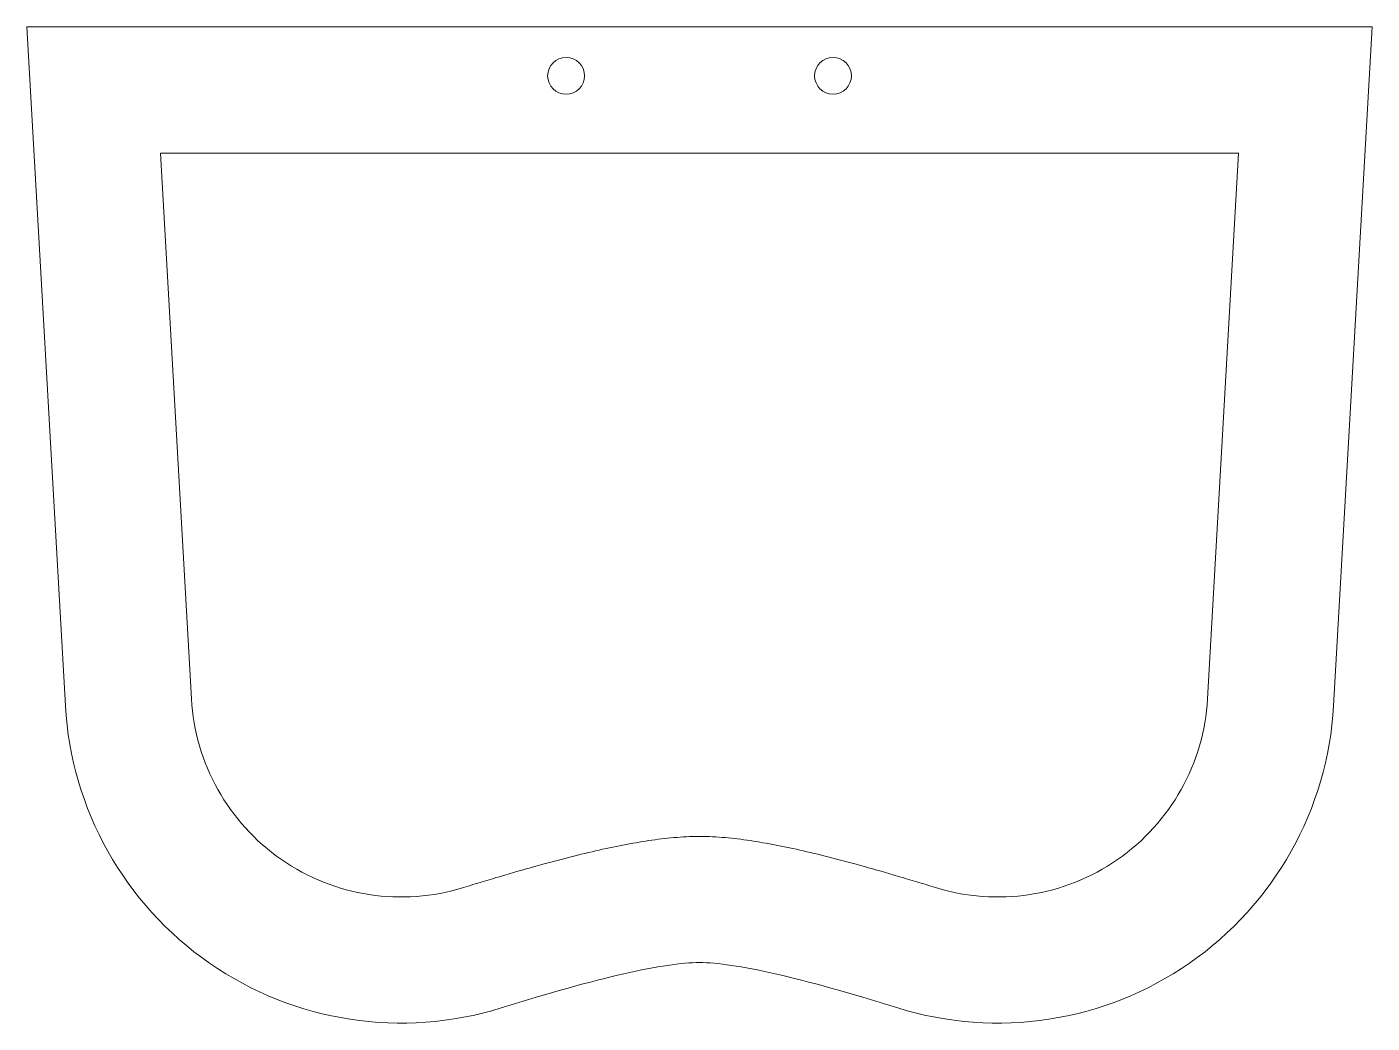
# Model space of a CAD drawing. Header units: millimetres. Extents: x -160 to 0, y -118 to 0.
import ezdxf

# ---------------------------------------------------------------- set-up
doc = ezdxf.new("R2010")
doc.units = ezdxf.units.MM

msp = doc.modelspace()

# ---------------------------------------------------------------- linework, layer by layer
at = {"color": 7, "linetype": 'Continuous', "lineweight": 15}
for p, q in [((-155.42, -80.75), (-160, 0)), ((0, 0), (-160, 0)), ((0, 0), (-4.58, -80.75)), ((-144.12, -15), (-140.44, -79.9)), ((-15.88, -15), (-144.12, -15)), ((-19.56, -79.9), (-15.88, -15))]:
    msp.add_line(p, q, dxfattribs=at)
for centre in [(-95.87, -5.81), (-64.12, -5.81)]:
    msp.add_circle(centre, 2.19, dxfattribs=at)
for centre, radius, start, end in [((-115.48, -78.49), 25, 183.2496, 287.2666), ((-44.52, -78.49), 25, 252.7334, 356.7504), ((-115.48, -78.49), 40, 183.2496, 287.2666), ((-44.52, -78.49), 40, 252.7334, 356.7504)]:
    msp.add_arc(centre, radius, start, end, dxfattribs=at)
for points, knots in [([(-108.06, -102.36), (-107.32, -102.13), (-105.81, -101.67), (-102.96, -100.81), (-99.57, -99.84), (-95.81, -98.83), (-92.32, -97.98), (-89.07, -97.29), (-86.01, -96.75), (-83.55, -96.45), (-81.57, -96.31), (-80.52, -96.28), (-80, -96.28)], [0.497444472, 0.497444472, 0.497444472, 0.497444472, 0.497554628, 0.497664784, 0.497885095, 0.498105406, 0.498325718, 0.498546029, 0.49876634, 0.498986651, 0.499096807, 0.499206963, 0.499206963, 0.499206963, 0.499206963]), ([(-80, -96.28), (-79.48, -96.28), (-78.43, -96.31), (-76.45, -96.45), (-73.99, -96.75), (-70.93, -97.29), (-67.68, -97.98), (-64.19, -98.83), (-60.43, -99.84), (-57.04, -100.81), (-54.19, -101.67), (-52.68, -102.13), (-51.94, -102.36)], [0.500793037, 0.500793037, 0.500793037, 0.500793037, 0.500903193, 0.501013349, 0.50123366, 0.501453971, 0.501674282, 0.501894594, 0.502114905, 0.502335216, 0.502445372, 0.502555528, 0.502555528, 0.502555528, 0.502555528])]:
    msp.add_open_spline(points, degree=3, knots=knots, dxfattribs=at)
for points in [[(-80, -111.28), (-84.14, -111.28), (-92.01, -113.08), (-103.61, -116.68)], [(-56.39, -116.68), (-67.99, -113.08), (-75.86, -111.28), (-80, -111.28)]]:
    msp.add_open_spline(points, degree=3, dxfattribs=at)

doc.saveas('drawing.dxf')
